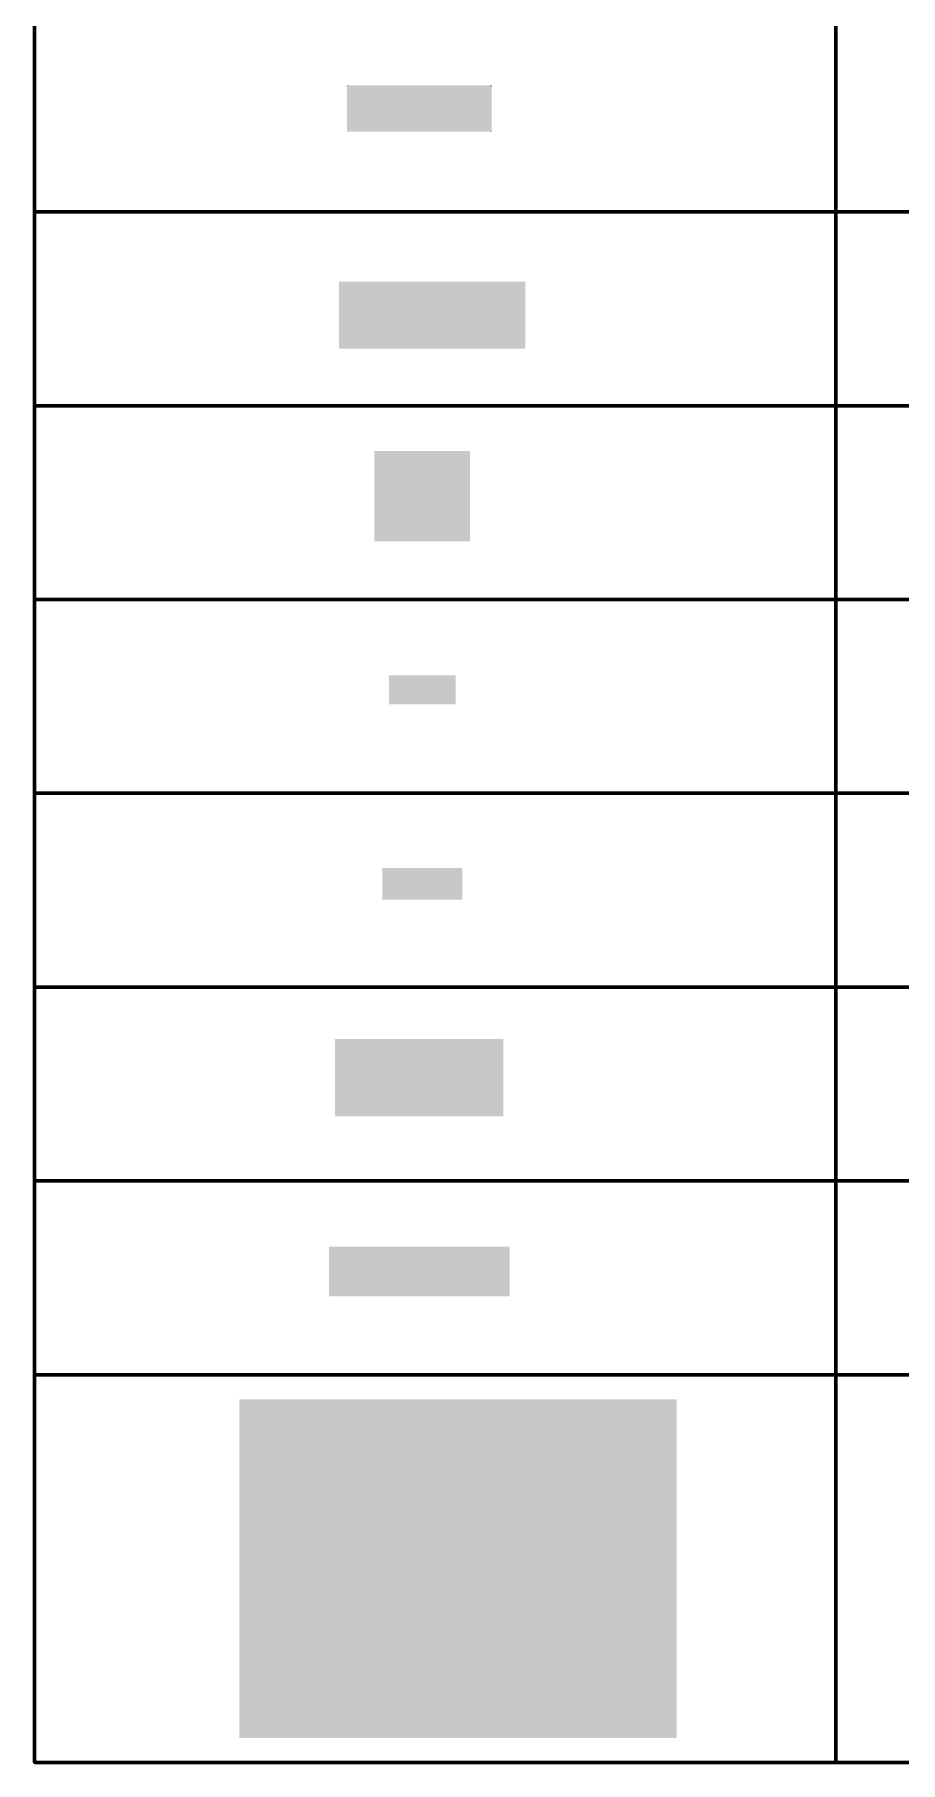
# Model space of a CAD drawing. Extents: x 260 to 1101, y 70 to 664.
# Drawn here: x 700.8 to 734.3, y 175.3 to 242.2 of the extents above; entities that cross this region are included whole.
import ezdxf

# ---------------------------------------------------------------- set-up
doc = ezdxf.new("R2010")
doc.units = 0
doc.header["$MEASUREMENT"] = 0
doc.layers.add('PDF _Геометрия', color=7, linetype='CONTINUOUS')
doc.layers.add('PDF _Сплошная заливка', color=7, linetype='CONTINUOUS')

msp = doc.modelspace()

# ---------------------------------------------------------------- hatches: boundary and pattern name
at = {"layer": 'PDF _Сплошная заливка', "transparency": 33554559}
h = msp.add_hatch(color=256, dxfattribs=at)
h.paths.add_polyline_path([(712.882, 240.152), (712.846, 240.152)], flags=0)
h.paths.add_polyline_path([(712.882, 240.188, 0.414643), (712.845, 240.152)], flags=0)
h.paths.add_polyline_path([(712.882, 240.188), (712.882, 240.152)], flags=0)
for points in [[(712.882, 240.188), (712.846, 240.152), (712.846, 238.424), (712.882, 238.389), (718.41, 238.389), (718.447, 238.424), (718.447, 240.152), (718.41, 240.188)], [(718.41, 240.152), (718.41, 240.188), (718.41, 240.188, -0.414643), (718.447, 240.152), (718.447, 240.152)], [(718.41, 238.424), (718.447, 238.424), (718.447, 238.424, -0.414643), (718.41, 238.388), (718.41, 238.388)]]:
    msp.add_hatch(color=256, dxfattribs=at).paths.add_polyline_path(points)
h = msp.add_hatch(color=256, dxfattribs=at)
h.paths.add_polyline_path([(712.882, 238.424), (712.882, 238.389)], flags=0)
h.paths.add_polyline_path([(712.845, 238.424, 0.414643), (712.882, 238.388)], flags=0)
h.paths.add_polyline_path([(712.845, 238.424), (712.882, 238.424)], flags=0)

# ---------------------------------------------------------------- linework, layer by layer
at = {"layer": 'PDF _Геометрия', "lineweight": 60}
msp.add_lwpolyline([(767.774, 302.789), (700.762, 302.789), (700.762, 175.288), (767.774, 175.288)], close=True, dxfattribs=at)
for points in [[(731.767, 175.288), (731.768, 302.789)], [(700.762, 235.288), (767.774, 235.288)], [(700.762, 227.788), (767.774, 227.788)], [(700.762, 220.289), (767.774, 220.289)], [(700.762, 212.789), (767.774, 212.789)], [(700.762, 205.289), (767.774, 205.289)], [(700.762, 197.788), (767.774, 197.788)], [(700.762, 190.289), (767.774, 190.289)]]:
    msp.add_lwpolyline(points, dxfattribs=at)
at = {"layer": 'PDF _Сплошная заливка', "lineweight": 25, "transparency": 33554559}
for points in [[(712.538, 229.993), (719.754, 229.993), (712.538, 232.583), (719.754, 232.583)], [(713.915, 226.04), (713.915, 222.536), (717.614, 226.04), (717.614, 222.536)], [(717.056, 217.349), (714.474, 217.349), (717.056, 216.229), (714.474, 216.229)], [(714.216, 208.678), (717.314, 208.678), (714.216, 209.898), (717.314, 209.898)], [(719.14, 195.253), (712.151, 195.253), (719.14, 193.325), (712.151, 193.325)], [(708.687, 176.235), (725.606, 176.235), (708.687, 189.342), (725.606, 189.342)]]:
    msp.add_solid(points, dxfattribs=at)
at = {"layer": 'PDF _Сплошная заливка', "lineweight": 30, "transparency": 33554559}
msp.add_solid([(718.9, 200.289), (718.9, 203.289), (712.392, 200.289), (712.392, 203.289)], dxfattribs=at)

doc.saveas('drawing.dxf')
